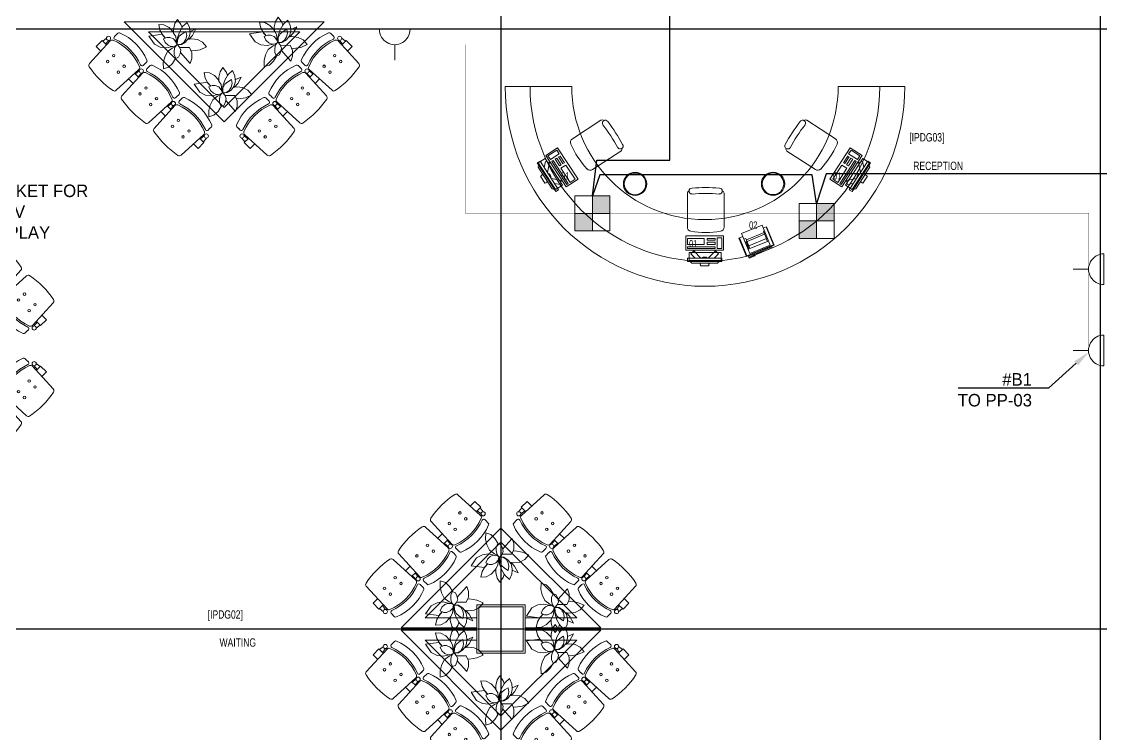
# Model space of a CAD drawing. Header units: metres. Extents: x 75097 to 220695, y -1557923 to -1361206.
# Drawn here: x 160756 to 173723, y -1463703 to -1455145 of the extents above; entities that cross this region are included whole.
import ezdxf
from ezdxf import colors
from ezdxf.entities.mleader import LeaderData, LeaderLine
from ezdxf.math import Vec2, Vec3

# ---------------------------------------------------------------- set-up
doc = ezdxf.new("R2010")
doc.units = ezdxf.units.M
doc.layers.get('0').update_dxf_attribs({"lineweight": 0})
for name, color, linetype, lineweight in [('A-100 - Copy$0$72_EGR_BASE_TEXT', 8, 'Continuous', 0), ('A-100 - Copy$0$Medical Equipment and Furniture', 8, 'Continuous', 0), ('A-100 - Copy$0$Structure', 8, 'Continuous', 9), ('A-100 - Copy$0$VEGETACIÓN', 8, 'Continuous', 5), ('E-LG', 245, 'Continuous', 30)]:
    doc.layers.add(name, color=color, linetype=linetype, lineweight=lineweight)
doc.layers.add('A-100 - Copy$0$axes', color=8, linetype='Continuous')
doc.layers.add('E-POWR', color=7, linetype='Continuous', lineweight=9, true_color=0x4e7e3e)
doc.layers.add('E-POWR-IDEN _1-100_', color=7, linetype='Continuous', lineweight=9, true_color=0x4e7e3e)
doc.styles.add('A-100 - Copy$0$X3G_ENTITY_257CFD', font='swisscl.ttf', dxfattribs={"height": 200})
doc.styles.add('A-100 - Copy$0$X3G_ENTITY_2587EA', font='swisscl.ttf', dxfattribs={"height": 200})
doc.styles.add('Optima_5', font='', dxfattribs={"height": 3.001645})
doc.styles.get("Standard").update_dxf_attribs({"font": 'GOTHIC.TTF'})
doc.styles.get('Optima_5').set_extended_font_data('Optima')

# ---------------------------------------------------------------- blocks, each defined once
blk = doc.blocks.new('FLOOR BOX')
at = {"layer": 'E-POWR'}
h = blk.add_hatch(color=256, dxfattribs=at)
h.dxf.hatch_style = 1
h.paths.add_polyline_path([(0, 300), (0, 0), (300, 0), (300, 300)])
h.paths.add_polyline_path([(0, -300), (0, 0), (-300, 0), (-300, -300)])
blk.add_lwpolyline([(-300, 300), (300, 300), (300, -300), (-300, -300)], close=True, dxfattribs=at)
for points in [[(0, 300), (0, -300)], [(-300, 0), (300, 0)]]:
    blk.add_lwpolyline(points, dxfattribs=at)
blk = doc.blocks.new('NORMAL SOCKET')
at = {"layer": 'E-POWR'}
for p, q in [((0, 308), (0, 615)), ((-308, 0), (308, 0))]:
    blk.add_line(p, q, dxfattribs=at)
blk.add_ellipse((0, 0), major_axis=(33, 306), ratio=1, start_param=4.81904, end_param=7.960633, dxfattribs=at)
blk = doc.blocks.new('A-100 - Copy$0$ITCWLS1-P')
for p, q in [((-0.325, 0.38, 0), (-0.305, 0.4, 0)), ((-0.265, 0.43, 0), (-0.305, 0.43, 0)), ((-0.305, 0.43, 0), (-0.305, 0.02, 0)), ((-0.197, 0.409), (-0.295, 0.409)), ((-0.295, 0.026), (-0.295, 0.409)), ((-0.265, 0.43, 0), (-0.265, 0.02, 0)), ((-0.197, 0.026), (-0.197, 0.409)), ((-0.17, 0.45), (-0.17, 0)), ((-0.17, 0.45), (0, 0.45)), ((-0.15, 0.43), (-0.129, 0.43)), ((-0.129, 0.43), (-0.129, 0.409)), ((0, 0.45), (0, 0)), ((-0.35, 0.275), (-0.36, 0.275)), ((-0.36, 0.175), (-0.36, 0.275)), ((-0.325, 0.38, 0), (-0.325, 0.07, 0)), ((-0.35, 0.175), (-0.36, 0.175)), ((-0.325, 0.07, 0), (-0.305, 0.05, 0)), ((-0.305, 0.02, 0), (-0.265, 0.02, 0)), ((-0.197, 0.026), (-0.295, 0.026)), ((-0.17, 0), (0, 0))]:
    blk.add_line(p, q)
at = {"extrusion": (2.48281e-10, 3.18408e-10, -1)}
for p, q in [((-0.265, 0.34), (-0.214, 0.39)), ((-0.179, 0.355), (-0.214, 0.39)), ((-0.265, 0.269), (-0.179, 0.355))]:
    blk.add_line(p, q, dxfattribs=at)
at = {"extrusion": (2.48281e-10, -3.18408e-10, -1)}
for p, q in [((-0.265, 0.181), (-0.179, 0.095)), ((-0.265, 0.11), (-0.214, 0.06)), ((-0.179, 0.095), (-0.214, 0.06))]:
    blk.add_line(p, q, dxfattribs=at)
for points in [[(-0.129, 0.409), (-0.129, 0.1), (-0.15, 0.1), (-0.15, 0.43)], [(-0.15, 0.1), (-0.15, 0.1), (-0.15, 0.1), (-0.15, 0.1), (-0.15, 0.1), (-0.15, 0.1), (-0.15, 0.1), (-0.15, 0.1), (-0.15, 0.1)], [(-0.15, 0.1), (-0.15, 0.1), (-0.15, 0.1), (-0.15, 0.1), (-0.15, 0.1), (-0.15, 0.1), (-0.15, 0.1), (-0.15, 0.1), (-0.15, 0.1), (-0.15, 0.1), (-0.15, 0.1), (-0.15, 0.1), (-0.15, 0.1), (-0.15, 0.1), (-0.15, 0.1), (-0.15, 0.1), (-0.15, 0.1), (-0.15, 0.1)], [(-0.15, 0.1), (-0.15, 0.1), (-0.15, 0.1), (-0.15, 0.1), (-0.15, 0.1), (-0.15, 0.1), (-0.15, 0.1), (-0.15, 0.1), (-0.15, 0.1), (-0.15, 0.1)], [(-0.15, 0.1), (-0.15, 0.1), (-0.15, 0.1), (-0.15, 0.1), (-0.15, 0.1), (-0.15, 0.1), (-0.15, 0.1)], [(-0.15, 0.1), (-0.15, 0.1), (-0.15, 0.1), (-0.15, 0.1), (-0.15, 0.1), (-0.15, 0.1), (-0.15, 0.1), (-0.15, 0.1), (-0.15, 0.1), (-0.15, 0.1)], [(-0.15, 0.1), (-0.15, 0.1), (-0.15, 0.1), (-0.15, 0.1), (-0.15, 0.1), (-0.15, 0.1), (-0.15, 0.1), (-0.15, 0.1), (-0.15, 0.1), (-0.15, 0.1), (-0.15, 0.1), (-0.15, 0.1), (-0.15, 0.1), (-0.15, 0.1), (-0.15, 0.1)], [(-0.15, 0.1), (-0.15, 0.1), (-0.15, 0.1), (-0.15, 0.1), (-0.15, 0.1), (-0.15, 0.1), (-0.15, 0.1), (-0.15, 0.1), (-0.15, 0.1), (-0.15, 0.1)], [(-0.15, 0.1), (-0.15, 0.1), (-0.15, 0.1), (-0.15, 0.1), (-0.15, 0.1), (-0.15, 0.1), (-0.15, 0.1), (-0.15, 0.1), (-0.15, 0.1), (-0.15, 0.1)], [(-0.15, 0.1), (-0.15, 0.1), (-0.15, 0.1), (-0.15, 0.1), (-0.15, 0.1), (-0.15, 0.1), (-0.15, 0.1), (-0.15, 0.1), (-0.15, 0.1), (-0.15, 0.1), (-0.15, 0.1), (-0.15, 0.1), (-0.15, 0.1), (-0.15, 0.1), (-0.15, 0.1), (-0.15, 0.1), (-0.15, 0.1), (-0.15, 0.1), (-0.15, 0.1), (-0.15, 0.1), (-0.15, 0.1), (-0.15, 0.1), (-0.15, 0.1), (-0.15, 0.1), (-0.15, 0.1), (-0.15, 0.1), (-0.15, 0.1), (-0.15, 0.1), (-0.15, 0.1), (-0.15, 0.1), (-0.15, 0.1), (-0.15, 0.1), (-0.15, 0.1), (-0.15, 0.1), (-0.15, 0.1), (-0.15, 0.1), (-0.15, 0.1), (-0.15, 0.1), (-0.15, 0.1), (-0.15, 0.1), (-0.15, 0.1), (-0.15, 0.1), (-0.15, 0.1), (-0.15, 0.1), (-0.15, 0.1), (-0.15, 0.1), (-0.15, 0.1), (-0.15, 0.1), (-0.15, 0.1), (-0.15, 0.1), (-0.15, 0.1), (-0.15, 0.1), (-0.15, 0.1), (-0.15, 0.1)], [(-0.15, 0.1), (-0.15, 0.1), (-0.15, 0.1), (-0.15, 0.1), (-0.15, 0.1), (-0.15, 0.1), (-0.15, 0.1), (-0.15, 0.1), (-0.15, 0.1), (-0.15, 0.1), (-0.15, 0.1), (-0.15, 0.1), (-0.15, 0.1), (-0.15, 0.1), (-0.15, 0.1), (-0.15, 0.1), (-0.15, 0.1), (-0.15, 0.1), (-0.15, 0.1), (-0.15, 0.1), (-0.15, 0.1), (-0.15, 0.1), (-0.15, 0.1), (-0.15, 0.1), (-0.15, 0.1), (-0.15, 0.1), (-0.15, 0.1), (-0.15, 0.1), (-0.15, 0.1), (-0.15, 0.1), (-0.15, 0.1), (-0.15, 0.1), (-0.15, 0.1), (-0.15, 0.1), (-0.15, 0.1), (-0.15, 0.1), (-0.15, 0.1), (-0.15, 0.1), (-0.15, 0.1), (-0.15, 0.1), (-0.15, 0.1), (-0.15, 0.1), (-0.15, 0.1), (-0.15, 0.1), (-0.15, 0.1), (-0.15, 0.1), (-0.15, 0.1), (-0.15, 0.1), (-0.15, 0.1), (-0.15, 0.1), (-0.15, 0.1), (-0.15, 0.1), (-0.15, 0.1), (-0.15, 0.1), (-0.15, 0.1), (-0.15, 0.1), (-0.15, 0.1), (-0.15, 0.1), (-0.15, 0.1), (-0.15, 0.1), (-0.15, 0.1), (-0.15, 0.1), (-0.15, 0.1), (-0.15, 0.1), (-0.15, 0.1), (-0.15, 0.1), (-0.15, 0.1), (-0.15, 0.1), (-0.15, 0.1), (-0.15, 0.1), (-0.15, 0.1), (-0.15, 0.1), (-0.15, 0.1), (-0.15, 0.1), (-0.15, 0.1), (-0.15, 0.1), (-0.15, 0.1), (-0.15, 0.1), (-0.15, 0.1), (-0.15, 0.1), (-0.15, 0.1), (-0.15, 0.1), (-0.15, 0.1), (-0.15, 0.1), (-0.15, 0.1), (-0.15, 0.1), (-0.15, 0.1), (-0.15, 0.1), (-0.15, 0.1)], [(-0.15, 0.1), (-0.15, 0.1), (-0.15, 0.1), (-0.15, 0.1), (-0.15, 0.1), (-0.15, 0.1), (-0.15, 0.1), (-0.15, 0.1), (-0.15, 0.1), (-0.15, 0.1), (-0.15, 0.1), (-0.15, 0.1)], [(-0.15, 0.1), (-0.15, 0.1), (-0.15, 0.1), (-0.15, 0.1), (-0.15, 0.1), (-0.15, 0.1), (-0.15, 0.1)], [(-0.15, 0.1), (-0.15, 0.1), (-0.15, 0.1), (-0.15, 0.1), (-0.15, 0.1), (-0.15, 0.1), (-0.15, 0.1), (-0.15, 0.1), (-0.15, 0.1), (-0.15, 0.1), (-0.15, 0.1), (-0.15, 0.1), (-0.15, 0.1), (-0.15, 0.1), (-0.15, 0.1), (-0.15, 0.1), (-0.15, 0.1)], [(-0.15, 0.1), (-0.15, 0.1), (-0.15, 0.1), (-0.15, 0.1), (-0.15, 0.1), (-0.15, 0.1), (-0.15, 0.1), (-0.15, 0.1), (-0.15, 0.1), (-0.15, 0.1), (-0.15, 0.1), (-0.15, 0.1), (-0.15, 0.1), (-0.15, 0.1), (-0.15, 0.1), (-0.15, 0.1), (-0.15, 0.1), (-0.15, 0.1), (-0.15, 0.1), (-0.15, 0.1), (-0.15, 0.1), (-0.15, 0.1), (-0.15, 0.1), (-0.15, 0.1), (-0.15, 0.1), (-0.15, 0.1), (-0.15, 0.1), (-0.15, 0.1), (-0.15, 0.1), (-0.15, 0.1), (-0.15, 0.1), (-0.15, 0.1), (-0.15, 0.1), (-0.15, 0.1), (-0.15, 0.1), (-0.15, 0.1), (-0.15, 0.1), (-0.15, 0.1), (-0.15, 0.1), (-0.15, 0.1), (-0.15, 0.1), (-0.15, 0.1), (-0.15, 0.1), (-0.15, 0.1), (-0.15, 0.1), (-0.15, 0.1), (-0.15, 0.1), (-0.15, 0.1), (-0.15, 0.1), (-0.15, 0.1), (-0.15, 0.1), (-0.15, 0.1), (-0.15, 0.1), (-0.15, 0.1), (-0.15, 0.1), (-0.15, 0.1), (-0.15, 0.1), (-0.15, 0.1), (-0.15, 0.1), (-0.15, 0.1), (-0.15, 0.1), (-0.15, 0.1), (-0.15, 0.1), (-0.15, 0.1), (-0.15, 0.1), (-0.15, 0.1), (-0.15, 0.1), (-0.15, 0.1), (-0.15, 0.1), (-0.15, 0.1), (-0.15, 0.1), (-0.15, 0.1), (-0.15, 0.1), (-0.15, 0.1), (-0.15, 0.1), (-0.15, 0.1), (-0.15, 0.1), (-0.15, 0.1), (-0.15, 0.1), (-0.15, 0.1), (-0.15, 0.1), (-0.15, 0.1), (-0.15, 0.1), (-0.15, 0.1), (-0.15, 0.1), (-0.15, 0.1), (-0.15, 0.1), (-0.15, 0.1), (-0.15, 0.1), (-0.15, 0.1), (-0.15, 0.1), (-0.15, 0.1), (-0.15, 0.1), (-0.15, 0.1), (-0.15, 0.1), (-0.15, 0.1), (-0.15, 0.1), (-0.15, 0.1), (-0.15, 0.1), (-0.15, 0.1), (-0.15, 0.1), (-0.15, 0.1), (-0.15, 0.1), (-0.15, 0.1), (-0.15, 0.1), (-0.15, 0.1), (-0.15, 0.1), (-0.15, 0.1), (-0.15, 0.1), (-0.15, 0.1), (-0.15, 0.1)], [(-0.15, 0.1), (-0.15, 0.1), (-0.15, 0.1), (-0.15, 0.1), (-0.15, 0.1), (-0.15, 0.1), (-0.15, 0.1), (-0.15, 0.1)]]:
    blk.add_lwpolyline(points)
for points in [[(-0.102, 0.43), (-0.03, 0.43), (-0.03, 0.229), (-0.102, 0.229)], [(-0.102, 0.195), (-0.075, 0.195), (-0.075, 0.1), (-0.102, 0.1)], [(-0.03, 0.195), (-0.051, 0.195), (-0.051, 0.1), (-0.03, 0.1)], [(-0.15, 0.1), (-0.15, 0.1), (-0.15, 0.1), (-0.15, 0.1), (-0.15, 0.1), (-0.15, 0.1), (-0.15, 0.1), (-0.15, 0.1), (-0.15, 0.1), (-0.15, 0.1), (-0.15, 0.1), (-0.15, 0.1), (-0.15, 0.1), (-0.15, 0.1), (-0.15, 0.1), (-0.15, 0.1), (-0.15, 0.1), (-0.15, 0.1), (-0.15, 0.1), (-0.15, 0.1), (-0.15, 0.1), (-0.15, 0.1), (-0.15, 0.1), (-0.15, 0.1), (-0.15, 0.1), (-0.15, 0.1), (-0.15, 0.1), (-0.15, 0.1), (-0.15, 0.1), (-0.15, 0.1), (-0.15, 0.1), (-0.15, 0.1), (-0.15, 0.1), (-0.15, 0.1), (-0.15, 0.1), (-0.15, 0.1), (-0.15, 0.1), (-0.15, 0.1), (-0.15, 0.1), (-0.15, 0.1), (-0.15, 0.1), (-0.15, 0.1), (-0.15, 0.1), (-0.15, 0.1), (-0.15, 0.1), (-0.15, 0.1), (-0.15, 0.1), (-0.15, 0.1), (-0.15, 0.1), (-0.15, 0.1), (-0.15, 0.1), (-0.15, 0.1), (-0.15, 0.1), (-0.15, 0.1), (-0.15, 0.1), (-0.15, 0.1), (-0.15, 0.1), (-0.15, 0.1), (-0.15, 0.1), (-0.15, 0.1), (-0.15, 0.1), (-0.15, 0.1), (-0.15, 0.1), (-0.15, 0.1), (-0.15, 0.1), (-0.15, 0.1), (-0.15, 0.1), (-0.15, 0.1), (-0.15, 0.1), (-0.15, 0.1), (-0.15, 0.1), (-0.15, 0.1), (-0.15, 0.1), (-0.15, 0.1), (-0.15, 0.1), (-0.15, 0.1), (-0.15, 0.1), (-0.15, 0.1), (-0.15, 0.1), (-0.15, 0.1), (-0.15, 0.1), (-0.15, 0.1), (-0.15, 0.1), (-0.15, 0.1), (-0.15, 0.1), (-0.15, 0.1), (-0.15, 0.1), (-0.15, 0.1), (-0.15, 0.1), (-0.15, 0.1), (-0.15, 0.1), (-0.15, 0.1), (-0.15, 0.1), (-0.15, 0.1), (-0.15, 0.1), (-0.15, 0.1), (-0.15, 0.1), (-0.15, 0.1), (-0.15, 0.1), (-0.15, 0.1), (-0.15, 0.1), (-0.15, 0.1), (-0.15, 0.1), (-0.15, 0.1), (-0.15, 0.1), (-0.15, 0.1), (-0.15, 0.1), (-0.15, 0.1), (-0.15, 0.1), (-0.15, 0.1), (-0.15, 0.1), (-0.15, 0.1), (-0.15, 0.1), (-0.15, 0.1), (-0.15, 0.1), (-0.15, 0.1), (-0.15, 0.1), (-0.15, 0.1), (-0.15, 0.1), (-0.15, 0.1), (-0.15, 0.1), (-0.15, 0.1), (-0.15, 0.1), (-0.15, 0.1), (-0.15, 0.1), (-0.15, 0.1), (-0.15, 0.1), (-0.15, 0.1), (-0.15, 0.1), (-0.15, 0.1), (-0.15, 0.1), (-0.15, 0.1), (-0.15, 0.1), (-0.15, 0.1), (-0.15, 0.1), (-0.15, 0.1), (-0.15, 0.1), (-0.15, 0.1), (-0.15, 0.1), (-0.15, 0.1), (-0.15, 0.1), (-0.15, 0.1), (-0.15, 0.1), (-0.15, 0.1), (-0.15, 0.1), (-0.15, 0.1), (-0.15, 0.1), (-0.15, 0.1), (-0.15, 0.1), (-0.15, 0.1), (-0.15, 0.1), (-0.15, 0.1), (-0.15, 0.1), (-0.15, 0.1), (-0.15, 0.1), (-0.15, 0.1), (-0.15, 0.1), (-0.15, 0.1), (-0.15, 0.1), (-0.15, 0.1), (-0.15, 0.1), (-0.15, 0.1), (-0.15, 0.1), (-0.15, 0.1), (-0.15, 0.1), (-0.15, 0.1), (-0.15, 0.1), (-0.15, 0.1), (-0.15, 0.1), (-0.15, 0.1), (-0.15, 0.1), (-0.15, 0.1), (-0.15, 0.1), (-0.15, 0.1), (-0.15, 0.1), (-0.15, 0.1), (-0.15, 0.1), (-0.15, 0.1), (-0.15, 0.1), (-0.15, 0.1), (-0.15, 0.1), (-0.15, 0.1), (-0.15, 0.1), (-0.15, 0.1), (-0.15, 0.1), (-0.15, 0.1), (-0.15, 0.1), (-0.15, 0.1), (-0.15, 0.1), (-0.15, 0.1), (-0.15, 0.1), (-0.15, 0.1), (-0.15, 0.1), (-0.15, 0.1), (-0.15, 0.1), (-0.15, 0.1), (-0.15, 0.1), (-0.15, 0.1), (-0.15, 0.1), (-0.15, 0.1), (-0.15, 0.1), (-0.15, 0.1), (-0.15, 0.1), (-0.15, 0.1), (-0.15, 0.1), (-0.15, 0.1), (-0.15, 0.1), (-0.15, 0.1), (-0.15, 0.1), (-0.15, 0.1), (-0.15, 0.1), (-0.15, 0.1), (-0.15, 0.1), (-0.15, 0.1), (-0.15, 0.1), (-0.15, 0.1), (-0.15, 0.1), (-0.15, 0.1), (-0.15, 0.1), (-0.15, 0.1), (-0.15, 0.1), (-0.15, 0.1), (-0.15, 0.1), (-0.15, 0.1), (-0.15, 0.1), (-0.15, 0.1), (-0.15, 0.1), (-0.15, 0.1), (-0.15, 0.1), (-0.15, 0.1), (-0.15, 0.1), (-0.15, 0.1), (-0.15, 0.1), (-0.15, 0.1), (-0.15, 0.1), (-0.15, 0.1), (-0.15, 0.1), (-0.15, 0.1), (-0.15, 0.1), (-0.15, 0.1), (-0.15, 0.1), (-0.15, 0.1), (-0.15, 0.1), (-0.15, 0.1), (-0.15, 0.1), (-0.15, 0.1), (-0.15, 0.1), (-0.15, 0.1), (-0.15, 0.1), (-0.15, 0.1), (-0.15, 0.1), (-0.15, 0.1), (-0.15, 0.1), (-0.15, 0.1), (-0.15, 0.1), (-0.15, 0.1), (-0.15, 0.1), (-0.15, 0.1), (-0.15, 0.1), (-0.15, 0.1), (-0.15, 0.1), (-0.15, 0.1), (-0.15, 0.1), (-0.15, 0.1), (-0.15, 0.1), (-0.15, 0.1), (-0.15, 0.1), (-0.15, 0.1), (-0.15, 0.1), (-0.15, 0.1), (-0.15, 0.1), (-0.15, 0.1), (-0.15, 0.1), (-0.15, 0.1), (-0.15, 0.1), (-0.15, 0.1), (-0.15, 0.1)], [(-0.15, 0.1), (-0.15, 0.1), (-0.15, 0.1), (-0.15, 0.1), (-0.15, 0.1), (-0.15, 0.1), (-0.15, 0.1), (-0.15, 0.1), (-0.15, 0.1), (-0.15, 0.1), (-0.15, 0.1), (-0.15, 0.1), (-0.15, 0.1), (-0.15, 0.1), (-0.15, 0.1), (-0.15, 0.1), (-0.15, 0.1), (-0.15, 0.1), (-0.15, 0.1), (-0.15, 0.1), (-0.15, 0.1), (-0.15, 0.1), (-0.15, 0.1), (-0.15, 0.1), (-0.15, 0.1), (-0.15, 0.1), (-0.15, 0.1), (-0.15, 0.1), (-0.15, 0.1), (-0.15, 0.1), (-0.15, 0.1), (-0.15, 0.1), (-0.15, 0.1), (-0.15, 0.1), (-0.15, 0.1), (-0.15, 0.1), (-0.15, 0.1), (-0.15, 0.1), (-0.15, 0.1), (-0.15, 0.1), (-0.15, 0.1), (-0.15, 0.1), (-0.15, 0.1), (-0.15, 0.1), (-0.15, 0.1), (-0.15, 0.1), (-0.15, 0.1), (-0.15, 0.1), (-0.15, 0.1), (-0.15, 0.1), (-0.15, 0.1), (-0.15, 0.1), (-0.15, 0.1), (-0.15, 0.1), (-0.15, 0.1), (-0.15, 0.1), (-0.15, 0.1), (-0.15, 0.1), (-0.15, 0.1), (-0.15, 0.1), (-0.15, 0.1), (-0.15, 0.1), (-0.15, 0.1), (-0.15, 0.1), (-0.15, 0.1), (-0.15, 0.1), (-0.15, 0.1), (-0.15, 0.1), (-0.15, 0.1), (-0.15, 0.1), (-0.15, 0.1), (-0.15, 0.1), (-0.15, 0.1), (-0.15, 0.1), (-0.15, 0.1), (-0.15, 0.1), (-0.15, 0.1), (-0.15, 0.1), (-0.15, 0.1), (-0.15, 0.1), (-0.15, 0.1), (-0.15, 0.1), (-0.15, 0.1), (-0.15, 0.1), (-0.15, 0.1), (-0.15, 0.1), (-0.15, 0.1), (-0.15, 0.1), (-0.15, 0.1), (-0.15, 0.1), (-0.15, 0.1), (-0.15, 0.1), (-0.15, 0.1), (-0.15, 0.1), (-0.15, 0.1), (-0.15, 0.1), (-0.15, 0.1), (-0.15, 0.1), (-0.15, 0.1), (-0.15, 0.1), (-0.15, 0.1), (-0.15, 0.1), (-0.15, 0.1), (-0.15, 0.1), (-0.15, 0.1), (-0.15, 0.1), (-0.15, 0.1), (-0.15, 0.1), (-0.15, 0.1), (-0.15, 0.1), (-0.15, 0.1), (-0.15, 0.1), (-0.15, 0.1), (-0.15, 0.1), (-0.15, 0.1), (-0.15, 0.1), (-0.15, 0.1), (-0.15, 0.1), (-0.15, 0.1), (-0.15, 0.1), (-0.15, 0.1), (-0.15, 0.1), (-0.15, 0.1), (-0.15, 0.1), (-0.15, 0.1), (-0.15, 0.1), (-0.15, 0.1), (-0.15, 0.1), (-0.15, 0.1), (-0.15, 0.1), (-0.15, 0.1), (-0.15, 0.1), (-0.15, 0.1), (-0.15, 0.1), (-0.15, 0.1), (-0.15, 0.1), (-0.15, 0.1), (-0.15, 0.1), (-0.15, 0.1), (-0.15, 0.1), (-0.15, 0.1), (-0.15, 0.1), (-0.15, 0.1), (-0.15, 0.1), (-0.15, 0.1), (-0.15, 0.1), (-0.15, 0.1), (-0.15, 0.1), (-0.15, 0.1), (-0.15, 0.1), (-0.15, 0.1), (-0.15, 0.1), (-0.15, 0.1), (-0.15, 0.1), (-0.15, 0.1), (-0.15, 0.1), (-0.15, 0.1), (-0.15, 0.1), (-0.15, 0.1), (-0.15, 0.1), (-0.15, 0.1), (-0.15, 0.1), (-0.15, 0.1), (-0.15, 0.1), (-0.15, 0.1), (-0.15, 0.1), (-0.15, 0.1), (-0.15, 0.1), (-0.15, 0.1), (-0.15, 0.1), (-0.15, 0.1), (-0.15, 0.1), (-0.15, 0.1), (-0.15, 0.1), (-0.15, 0.1), (-0.15, 0.1), (-0.15, 0.1), (-0.15, 0.1), (-0.15, 0.1), (-0.15, 0.1), (-0.15, 0.1), (-0.15, 0.1), (-0.15, 0.1), (-0.15, 0.1), (-0.15, 0.1), (-0.15, 0.1), (-0.15, 0.1), (-0.15, 0.1), (-0.15, 0.1), (-0.15, 0.1), (-0.15, 0.1), (-0.15, 0.1), (-0.15, 0.1), (-0.15, 0.1), (-0.15, 0.1), (-0.15, 0.1), (-0.15, 0.1), (-0.15, 0.1), (-0.15, 0.1), (-0.15, 0.1), (-0.15, 0.1), (-0.15, 0.1), (-0.15, 0.1), (-0.15, 0.1), (-0.15, 0.1), (-0.15, 0.1), (-0.15, 0.1), (-0.15, 0.1), (-0.15, 0.1), (-0.15, 0.1), (-0.15, 0.1), (-0.15, 0.1), (-0.15, 0.1), (-0.15, 0.1)], [(-0.15, 0.1), (-0.15, 0.1), (-0.15, 0.1), (-0.15, 0.1), (-0.15, 0.1), (-0.15, 0.1), (-0.15, 0.1), (-0.15, 0.1), (-0.15, 0.1), (-0.15, 0.1), (-0.15, 0.1), (-0.15, 0.1), (-0.15, 0.1), (-0.15, 0.1), (-0.15, 0.1), (-0.15, 0.1), (-0.15, 0.1), (-0.15, 0.1), (-0.15, 0.1), (-0.15, 0.1), (-0.15, 0.1), (-0.15, 0.1), (-0.15, 0.1), (-0.15, 0.1), (-0.15, 0.1), (-0.15, 0.1), (-0.15, 0.1), (-0.15, 0.1), (-0.15, 0.1), (-0.15, 0.1), (-0.15, 0.1), (-0.15, 0.1), (-0.15, 0.1), (-0.15, 0.1), (-0.15, 0.1), (-0.15, 0.1), (-0.15, 0.1), (-0.15, 0.1), (-0.15, 0.1), (-0.15, 0.1), (-0.15, 0.1), (-0.15, 0.1), (-0.15, 0.1), (-0.15, 0.1), (-0.15, 0.1), (-0.15, 0.1), (-0.15, 0.1), (-0.15, 0.1), (-0.15, 0.1), (-0.15, 0.1), (-0.15, 0.1), (-0.15, 0.1), (-0.15, 0.1), (-0.15, 0.1), (-0.15, 0.1), (-0.15, 0.1), (-0.15, 0.1), (-0.15, 0.1), (-0.15, 0.1), (-0.15, 0.1), (-0.15, 0.1), (-0.15, 0.1), (-0.15, 0.1), (-0.15, 0.1), (-0.15, 0.1), (-0.15, 0.1), (-0.15, 0.1), (-0.15, 0.1), (-0.15, 0.1), (-0.15, 0.1), (-0.15, 0.1), (-0.15, 0.1), (-0.15, 0.1), (-0.15, 0.1), (-0.15, 0.1), (-0.15, 0.1), (-0.15, 0.1), (-0.15, 0.1), (-0.15, 0.1), (-0.15, 0.1), (-0.15, 0.1), (-0.15, 0.1), (-0.15, 0.1), (-0.15, 0.1), (-0.15, 0.1), (-0.15, 0.1), (-0.15, 0.1), (-0.15, 0.1), (-0.15, 0.1), (-0.15, 0.1), (-0.15, 0.1), (-0.15, 0.1), (-0.15, 0.1), (-0.15, 0.1), (-0.15, 0.1), (-0.15, 0.1), (-0.15, 0.1), (-0.15, 0.1), (-0.15, 0.1), (-0.15, 0.1), (-0.15, 0.1), (-0.15, 0.1), (-0.15, 0.1), (-0.15, 0.1), (-0.15, 0.1), (-0.15, 0.1), (-0.15, 0.1), (-0.15, 0.1), (-0.15, 0.1), (-0.15, 0.1), (-0.15, 0.1), (-0.15, 0.1), (-0.15, 0.1), (-0.15, 0.1), (-0.15, 0.1), (-0.15, 0.1), (-0.15, 0.1), (-0.15, 0.1), (-0.15, 0.1), (-0.15, 0.1), (-0.15, 0.1), (-0.15, 0.1), (-0.15, 0.1), (-0.15, 0.1), (-0.15, 0.1), (-0.15, 0.1), (-0.15, 0.1), (-0.15, 0.1), (-0.15, 0.1), (-0.15, 0.1), (-0.15, 0.1), (-0.15, 0.1), (-0.15, 0.1), (-0.15, 0.1), (-0.15, 0.1), (-0.15, 0.1), (-0.15, 0.1), (-0.15, 0.1), (-0.15, 0.1), (-0.15, 0.1), (-0.15, 0.1), (-0.15, 0.1), (-0.15, 0.1), (-0.15, 0.1), (-0.15, 0.1), (-0.15, 0.1), (-0.15, 0.1), (-0.15, 0.1), (-0.15, 0.1), (-0.15, 0.1), (-0.15, 0.1), (-0.15, 0.1), (-0.15, 0.1), (-0.15, 0.1), (-0.15, 0.1), (-0.15, 0.1), (-0.15, 0.1), (-0.15, 0.1), (-0.15, 0.1), (-0.15, 0.1), (-0.15, 0.1), (-0.15, 0.1), (-0.15, 0.1), (-0.15, 0.1), (-0.15, 0.1), (-0.15, 0.1), (-0.15, 0.1), (-0.15, 0.1), (-0.15, 0.1), (-0.15, 0.1), (-0.15, 0.1), (-0.15, 0.1), (-0.15, 0.1), (-0.15, 0.1), (-0.15, 0.1), (-0.15, 0.1), (-0.15, 0.1), (-0.15, 0.1), (-0.15, 0.1), (-0.15, 0.1), (-0.15, 0.1), (-0.15, 0.1), (-0.15, 0.1), (-0.15, 0.1), (-0.15, 0.1), (-0.15, 0.1), (-0.15, 0.1), (-0.15, 0.1), (-0.15, 0.1), (-0.15, 0.1), (-0.15, 0.1), (-0.15, 0.1), (-0.15, 0.1), (-0.15, 0.1), (-0.15, 0.1), (-0.15, 0.1), (-0.15, 0.1), (-0.15, 0.1), (-0.15, 0.1), (-0.15, 0.1), (-0.15, 0.1), (-0.15, 0.1), (-0.15, 0.1), (-0.15, 0.1), (-0.15, 0.1), (-0.15, 0.1), (-0.15, 0.1), (-0.15, 0.1), (-0.15, 0.1), (-0.15, 0.1), (-0.15, 0.1), (-0.15, 0.1), (-0.15, 0.1), (-0.15, 0.1), (-0.15, 0.1), (-0.15, 0.1), (-0.15, 0.1), (-0.15, 0.1), (-0.15, 0.1)], [(-0.15, 0.073), (-0.024, 0.073), (-0.024, 0.018), (-0.15, 0.018)]]:
    blk.add_lwpolyline(points, close=True)
for centre, radius, start, end in [((-0.35, 0.325), 0.05, 270, 300.3093), ((-0.35, 0.125), 0.05, 59.6907, 90), ((-0.309, 0.225), 0.0556, 321.9431, 38.0569)]:
    blk.add_arc(centre, radius, start, end)
blk = doc.blocks.new('A-100 - Copy$0$GF21021-P')
for p, q in [((-0.221, 0.476), (-0.221, 0.067)), ((0.22, 0.476), (0.22, 0.067))]:
    blk.add_line(p, q)
for centre, radius, start, end in [((-0.171, 0.476), 0.05, 99.6329, 180), ((0, -0.529), 1.069, 80.3671, 99.6329), ((0.17, 0.476), 0.05, 0, 80.3671), ((-0.196, 0.067), 0.025, 180, 261.4721), ((-0.164, 0.042), 0.0351, 90, 270), ((0, 1.847), 1.777, 264.6946, 275.3053), ((0, 1.831), 1.831, 264.8532, 275.147), ((0.164, 0.042), 0.0351, 270, 90), ((0.195, 0.067), 0.025, 278.5279, 0)]:
    blk.add_arc(centre, radius, start, end)
blk = doc.blocks.new('A-100 - Copy$0$WM00001-P')
for radius in [0.14, 0.13]:
    blk.add_circle((0, 0), radius)
blk = doc.blocks.new('A-100 - Copy$0$ITPPLT2C-P')
for p, q in [((0, 0), (0, -0.226)), ((0.025, 0), (0, 0)), ((0.014, 0), (0.014, -0.226)), ((0.025, 0), (0.014, 0)), ((0.023, 0.032), (0.262, 0.032)), ((0.03, 0.026), (0.023, 0.032)), ((0.023, 0), (0.023, 0.032)), ((0.025, -0.226), (0.025, 0)), ((0.03, -0.318), (0.03, 0.026)), ((0.03, 0.026), (0.262, 0.026)), ((0.262, -0.01), (0.262, 0.032)), ((0.04, -0.277), (0.04, -0.01)), ((0.3, -0.01), (0.04, -0.01)), ((0.094, -0.251), (0.094, -0.022)), ((0.094, -0.022), (0.227, -0.022)), ((0.132, -0.251), (0.132, -0.022)), ((0.189, -0.251), (0.189, -0.022)), ((0.208, -0.251), (0.208, -0.022)), ((0.227, -0.022), (0.227, -0.01)), ((0.3, -0.277), (0.3, -0.01)), ((-0.009, -0.226), (0.027, -0.226)), ((-0.009, -0.226), (0.024, -0.226)), ((-0.009, -0.302), (-0.009, -0.226)), ((-0.009, -0.302), (-0.009, -0.226)), ((0, -0.226), (0.025, -0.226)), ((0.002, -0.249), (0.002, -0.233)), ((0.002, -0.233), (0.004, -0.233)), ((0.004, -0.249), (0.002, -0.249)), ((0.002, -0.272), (0.002, -0.256)), ((0.002, -0.256), (0.004, -0.256)), ((0.004, -0.233), (0.004, -0.249)), ((0.004, -0.256), (0.004, -0.272)), ((0.014, -0.226), (0.025, -0.226)), ((0.024, -0.226), (0.024, -0.302)), ((0.027, -0.226), (0.027, -0.302)), ((0.227, -0.251), (0.094, -0.251)), ((0.139, -0.258), (0.19, -0.258)), ((0.139, -0.264), (0.139, -0.258)), ((0.19, -0.258), (0.19, -0.264)), ((0.227, -0.277), (0.227, -0.251)), ((0.027, -0.302), (-0.009, -0.302)), ((0.024, -0.302), (-0.009, -0.302)), ((0.004, -0.272), (0.002, -0.272)), ((0.002, -0.295), (0.002, -0.279)), ((0.002, -0.279), (0.004, -0.279)), ((0.004, -0.295), (0.002, -0.295)), ((0.004, -0.279), (0.004, -0.295)), ((0.023, -0.325), (0.023, -0.302)), ((0.03, -0.318), (0.023, -0.325)), ((0.023, -0.325), (0.262, -0.325)), ((0.03, -0.318), (0.262, -0.318)), ((0.3, -0.277), (0.04, -0.277)), ((0.095, -0.27), (0.095, -0.264)), ((0.095, -0.264), (0.139, -0.264)), ((0.146, -0.27), (0.095, -0.27)), ((0.19, -0.264), (0.146, -0.264)), ((0.146, -0.264), (0.146, -0.27)), ((0.262, -0.277), (0.262, -0.325))]:
    blk.add_line(p, q)
blk = doc.blocks.new('A-100 - Copy$0$S3-PROTO')
for p, q in [((-0.849, 0.409), (-0.855, 0.35)), ((-0.811, 0.409), (-0.805, 0.35)), ((-0.294, 0.409), (-0.3, 0.35)), ((-0.256, 0.409), (-0.25, 0.35)), ((0.256, 0.405), (0.25, 0.347)), ((0.294, 0.405), (0.3, 0.347)), ((0.811, 0.409), (0.805, 0.35)), ((0.849, 0.409), (0.855, 0.35)), ((-0.865, 0.35), (-0.791, 0.35)), ((-0.865, 0.35), (-0.865, 0.25)), ((-0.309, 0.35), (-0.241, 0.35)), ((0.241, 0.347), (0.309, 0.347)), ((0.865, 0.35), (0.791, 0.35)), ((0.865, 0.35), (0.865, 0.25)), ((-0.865, 0.25), (-0.786, 0.25)), ((-0.314, 0.25), (-0.236, 0.25)), ((0.236, 0.247), (0.314, 0.247)), ((0.865, 0.25), (0.786, 0.25))]:
    blk.add_line(p, q)
for points in [[(-0.305, 0.522), (-0.305, 0.489, -0.522832), (-0.332, 0.471, 0.18), (-0.768, 0.471, -0.522832), (-0.795, 0.489), (-0.795, 0.547, -0.306573), (-0.782, 0.565, -0.192782), (-0.318, 0.565, -0.306573), (-0.305, 0.547), (-0.305, 0.504)], [(0.245, 0.522), (0.245, 0.489, -0.522832), (0.218, 0.471, 0.18), (-0.218, 0.471, -0.522832), (-0.245, 0.489), (-0.245, 0.547, -0.306573), (-0.232, 0.565, -0.192782), (0.232, 0.565, -0.306573), (0.245, 0.547), (0.245, 0.504)], [(0.795, 0.522), (0.795, 0.489, -0.522832), (0.768, 0.471, 0.18), (0.332, 0.471, -0.522832), (0.305, 0.489), (0.305, 0.547, -0.306573), (0.318, 0.565, -0.192782), (0.782, 0.565, -0.306573), (0.795, 0.547), (0.795, 0.504)]]:
    blk.add_lwpolyline(points, format="xyb")
for points in [[(-0.777, 0.048, 0.346546), (-0.753, 0.019, 0.095695), (-0.347, 0.019, 0.346546), (-0.323, 0.048), (-0.306, 0.417, 0.318973), (-0.325, 0.447, 0.193005), (-0.775, 0.447, 0.318973), (-0.794, 0.417)], [(-0.227, 0.048, 0.346546), (-0.203, 0.019, 0.095695), (0.203, 0.019, 0.346546), (0.227, 0.048), (0.244, 0.417, 0.318973), (0.225, 0.447, 0.193005), (-0.225, 0.447, 0.318973), (-0.244, 0.417)], [(0.323, 0.048, 0.346546), (0.347, 0.019, 0.095695), (0.753, 0.019, 0.346546), (0.777, 0.048), (0.794, 0.417, 0.318973), (0.775, 0.447, 0.193005), (0.325, 0.447, 0.318973), (0.306, 0.417)]]:
    blk.add_lwpolyline(points, format="xyb", close=True)
for centre, radius in [((-0.83, 0.425), 0.025), ((-0.275, 0.425), 0.025), ((0.275, 0.422), 0.025), ((0.83, 0.425), 0.025), ((-0.64, 0.32), 0.015), ((-0.46, 0.32), 0.015), ((-0.09, 0.32), 0.015), ((0.09, 0.32), 0.015), ((0.46, 0.32), 0.015), ((0.64, 0.32), 0.015), ((-0.64, 0.22), 0.015), ((-0.46, 0.22), 0.015), ((-0.09, 0.22), 0.015), ((0.09, 0.22), 0.015), ((0.46, 0.22), 0.015), ((0.64, 0.22), 0.015)]:
    blk.add_circle(centre, radius)
blk = doc.blocks.new('A-100 - Copy$0$Plt-Matero-03')
at = {"layer": 'A-100 - Copy$0$VEGETACIÓN'}
for points in [[(0.022, 0.069), (0.207, 0.148), (0.207, 0.219), (0.207, 0.267), (0.158, 0.374), (0.085, 0.454), (-0.006, 0.168)], [(-0.055, 0.014), (-0.122, 0.014), (-0.244, 0.041), (-0.342, 0.121), (-0.415, 0.214), (-0.464, 0.334), (-0.354, 0.347), (-0.244, 0.307), (-0.147, 0.241), (-0.144, 0.238)], [(0.011, 0.021), (0.03, 0.005), (0.043, 0.011), (0.048, 0.013), (0.085, 0.028), (0.182, 0.014), (0.241, -0.017), (0.27, -0.01), (0.317, 0.001), (0.426, 0.068), (0.5, 0.161), (0.536, 0.281), (0.39, 0.281), (0.243, 0.241), (0.207, 0.219), (0.207, 0.148), (0.022, 0.069)], [(-0.099, -0.015), (-0.098, -0.012), (-0.232, -0.039), (-0.342, -0.106), (-0.427, -0.212), (-0.464, -0.412), (-0.196, -0.332), (-0.195, -0.33), (-0.193, -0.306), (-0.168, -0.233)], [(-0.165, -0.233), (-0.195, -0.33), (-0.205, -0.426), (-0.18, -0.546), (-0.083, -0.493), (-0.01, -0.399), (0.027, -0.293), (0.03, -0.258), (0.039, -0.173), (0.003, -0.053), (0, -0.055)]]:
    blk.add_lwpolyline(points, dxfattribs=at)
for points in [[(-0.144, 0.239), (-0.078, 0.239), (-0.022, 0.191), (0.022, 0.13), (0.022, 0.057), (0, -0.015), (-0.067, 0.021), (-0.111, 0.082), (-0.144, 0.154)], [(0.03, 0.005), (0.005, -0.005), (0, -0.032), (0.061, -0.132), (0.146, -0.225), (0.237, -0.292), (0.256, -0.305), (0.378, -0.345), (0.378, -0.225), (0.35, -0.145), (0.341, -0.119), (0.28, -0.039), (0.241, -0.017), (0.182, 0.014), (0.085, 0.028), (0.048, 0.013), (0.043, 0.011)], [(0.278, -0.185), (0.256, -0.1), (0.211, -0.04), (0.144, 0.009), (0.067, 0.021), (0, -0.003), (0.044, -0.088), (0.111, -0.149), (0.189, -0.173)], [(0, -0.003), (-0.067, -0.003), (-0.133, -0.027), (-0.178, -0.076), (-0.211, -0.149), (-0.211, -0.233), (-0.133, -0.233), (-0.078, -0.209), (-0.022, -0.149), (0, -0.076)], [(-0.006, -0.058), (0.003, -0.053), (0.039, -0.173), (0.03, -0.258), (0.061, -0.332), (0.134, -0.425), (0.219, -0.479), (0.243, -0.359), (0.237, -0.292), (0.146, -0.225), (0.061, -0.132), (0, -0.032)], [(0.241, -0.017), (0.28, -0.039), (0.341, -0.119), (0.35, -0.145), (0.353, -0.146), (0.487, -0.146), (0.365, -0.052), (0.27, -0.01)]]:
    blk.add_lwpolyline(points, close=True, dxfattribs=at)
blk = doc.blocks.new('A-100 - Copy')
at = {"layer": 'A-100 - Copy$0$axes'}
for p, q in [((166513.3, -1477297.4, 0), (166513.3, -1391762.7, 0)), ((173713.3, -1477303.3, 0), (173713.3, -1391762.7, 0)), ((215795, -1455237.7, 2.4), (83877.8, -1455237.7, 2.4)), ((215702.3, -1462437.7, 2.4), (83332.8, -1462437.7, 2.4))]:
    blk.add_line(p, q, dxfattribs=at)
at = {"layer": 'A-100 - Copy$0$Medical Equipment and Furniture', "elevation": 0}
for points in [[(161988.3, -1455147.7), (164388.3, -1455147.7), (163188.3, -1456347.7)], [(162278, -1455267.7), (164098.6, -1455267.7), (163188.3, -1456178)], [(166802.7, -1462425.2), (167712.7, -1462425.2), (166512.7, -1461225.2), (165312.7, -1462425.2), (166222.7, -1462425.2), (166222.7, -1462147.7), (166802.7, -1462147.7)]]:
    blk.add_lwpolyline(points, close=True, dxfattribs=at)
blk.add_lwpolyline([(170562.2, -1455922.7, -1), (167362.2, -1455922.7), (166562.2, -1455922.7, 1), (171362.2, -1455922.7)], format="xyb", close=True, dxfattribs=at)
for points in [[(166222.7, -1462305.2), (165602.4, -1462305.2), (166512.7, -1461394.9), (167423, -1462305.2), (166802.7, -1462305.2)], [(166802.7, -1462450.2), (167712.7, -1462450.2), (166512.7, -1463650.2), (165312.7, -1462450.2), (166222.7, -1462450.2), (166222.7, -1462727.7), (166802.7, -1462727.7), (166802.7, -1462450.2)], [(166222.7, -1462570.2), (165602.4, -1462570.2), (166512.7, -1463480.5), (167423, -1462570.2), (166802.7, -1462570.2)]]:
    blk.add_lwpolyline(points, dxfattribs=at)
at = {"layer": 'A-100 - Copy$0$Medical Equipment and Furniture'}
blk.add_arc((168962.2, -1455922.7, 0), 2100, 180, 360, dxfattribs=at)
at = {"layer": 'A-100 - Copy$0$Structure', "elevation": 0}
blk.add_lwpolyline([(166248.3, -1462702.7), (166778.3, -1462702.7), (166778.3, -1462172.7), (166248.3, -1462172.7)], close=True, dxfattribs=at)
blk.add_lwpolyline([(166248.3, -1462702.7), (166778.3, -1462702.7), (166778.3, -1462172.7), (166248.3, -1462172.7)], close=True, dxfattribs=at)
at = {"layer": 'A-100 - Copy$0$Medical Equipment and Furniture'}
for name, p, xscale, yscale, zscale, rotation in [('A-100 - Copy$0$Plt-Matero-03', (162626.4, -1455426.3, 0), -579.6384670202342, 579.6384670202348, 579.6384670202345, 204.0974981663242), ('A-100 - Copy$0$Plt-Matero-03', (163836.3, -1455398.9, 0), -579.6384670202342, 579.6384670202348, 579.6384670202345, 204.0974981663242), ('A-100 - Copy$0$S3-PROTO', (162086.8, -1456232.5, 0), 1000, 1000, 1000, 315.0000000001399), ('A-100 - Copy$0$S3-PROTO', (164289.7, -1456232.5, 0), -999.9999999999998, 999.9999999999998, 1000, 45.00000000013197), ('A-100 - Copy$0$Plt-Matero-03', (163171.5, -1456003, 0), -579.6384670202342, 579.6384670202348, 579.6384670202345, 204.0974981663242), ('A-100 - Copy$0$GF21021-P', (167889.7, -1456479, 0), -1000.000000000002, 1000.000000000002, 1000, 123.0000042739561), ('A-100 - Copy$0$GF21021-P', (170010.5, -1456479, 0), 1000, 1000, 1000, 237.0000042591142), ('A-100 - Copy$0$ITCWLS1-P', (167193.3, -1456659, 0), -999.9999999999999, 999.9999999999999, 1000, 213.0000042667172), ('A-100 - Copy$0$ITCWLS1-P', (170706.9, -1456659, 0), 1000.000000000005, 1000.000000000005, 1000.000000000005, 147.0000042665253), ('A-100 - Copy$0$WM00001-P', (168122.8, -1457093.7, 0), 999.9999999999969, 999.9999999999969, 999.9999999999969, 200.0969456914285), ('A-100 - Copy$0$WM00001-P', (169779.7, -1457092.1, 0), 999.9999999999969, 999.9999999999969, 999.9999999999969, 200.0969456914285), ('A-100 - Copy$0$GF21021-P', (168970.9, -1457137.5, 0), 1000.000000000002, 1000.000000000002, 1000.000000000002, 180.0000042598943), ('A-100 - Copy$0$S3-PROTO', (160620.6, -1457936.2, 0), -999.9999999999999, 999.9999999999999, 1000, 134.9999999998599), ('A-100 - Copy$0$ITCWLS1-P', (169183.5, -1457718.9, 0), 1000.000000000002, 1000.000000000002, 1000.000000000002, 90.00000426730543), ('A-100 - Copy$0$S3-PROTO', (160620.6, -1460139.2, 0), 1000, 1000, 1000, 44.99999999986785), ('A-100 - Copy$0$S3-PROTO', (165411.2, -1461340.4, 0), -999.9999999999999, 1000, 1000, 224.9999999998599), ('A-100 - Copy$0$S3-PROTO', (167614.1, -1461340.4, 0), 1000.000000000001, 1000.000000000001, 1000.000000000001, 134.9999999998678), ('A-100 - Copy$0$Plt-Matero-03', (166495.9, -1461569.9, 0), 579.6384670202342, 579.6384670202342, 579.6384670202342, 335.9025018336756), ('A-100 - Copy$0$Plt-Matero-03', (165950.7, -1462146.5, 0), 579.6384670202342, 579.6384670202342, 579.6384670202342, 335.9025018336756), ('A-100 - Copy$0$Plt-Matero-03', (167160.7, -1462173.9, 0), 579.6384670202342, 579.6384670202342, 579.6384670202342, 335.9025018336756), ('A-100 - Copy$0$Plt-Matero-03', (165950.7, -1462728.8, 0), -579.6384670202326, 579.6384670202327, 579.6384670202343, 204.0974981663244), ('A-100 - Copy$0$Plt-Matero-03', (167160.7, -1462688.9, 0), -579.6384670202326, 579.6384670202327, 579.6384670202343, 204.0974981663244), ('A-100 - Copy$0$S3-PROTO', (165411.2, -1463535, 0), 999.9999999999999, 999.9999999999999, 999.9999999999999, 315.0000000001401), ('A-100 - Copy$0$S3-PROTO', (167614.1, -1463535, 0), -1000, 1000, 1000, 45.00000000013206), ('A-100 - Copy$0$Plt-Matero-03', (166495.9, -1463305.5, 0), -579.6384670202326, 579.6384670202327, 579.6384670202343, 204.0974981663244)]:
    blk.add_blockref(name, p, dxfattribs=dict(at, xscale=xscale, yscale=yscale, zscale=zscale, rotation=rotation))
at = {"layer": 'A-100 - Copy$0$Medical Equipment and Furniture', "extrusion": (3.29558e-10, -8.37204e-10, -1), "xscale": 1000, "yscale": 1000, "zscale": 1000, "rotation": 67.76769971575372}
blk.add_blockref('A-100 - Copy$0$ITPPLT2C-P', (-169771.1, -1457863.2, 0), dxfattribs=at)
at = {"layer": 'A-100 - Copy$0$72_EGR_BASE_TEXT', "char_height": 100, "attachment_point": 2, "style": 'A-100 - Copy$0$X3G_ENTITY_2587EA'}
for s, insert in [('[IPDG03]', (171626.6, -1456484.3)), ('RECEPTION', (171763, -1456826.7)), ('[IPDG02]', (163201.9, -1462213, 0)), ('WAITING', (163352.3, -1462549.6))]:
    blk.add_mtext(s, dxfattribs=dict(at, insert=insert))
at = {"layer": 'A-100 - Copy$0$Medical Equipment and Furniture', "char_height": 87.47, "attachment_point": 2, "style": 'A-100 - Copy$0$X3G_ENTITY_257CFD'}
for s, insert in [('01', (167286, -1456952.8, 0)), ('01', (170551.2, -1456952.8, 0)), ('02', (169542.5, -1457544.5, 0)), ('01', (168822, -1457766.1, 0))]:
    blk.add_mtext(s, dxfattribs=dict(at, insert=insert))

msp = doc.modelspace()

# ---------------------------------------------------------------- linework, layer by layer
at = {"layer": 'E-LG', "color": 1, "elevation": 0}
msp.add_lwpolyline([(176622.8, -1462173), (176340.1, -1461962), (176340.1, -1458199.4), (176549.1, -1458097.1), (176336, -1458054.2), (176336, -1456972), (170418.4, -1456972), (170303.2, -1457328.8), (170250.6, -1456986.5), (167700, -1456986.5), (167610.7, -1457237.8), (167663.8, -1456807.9), (168542.1, -1456807.9), (168542.1, -1454106.2), (168214.9, -1453942.7), (168140.9, -1454188.5), (167765.1, -1454188.5), (167698.4, -1453942.7), (167627.8, -1454181.6), (165087.3, -1454181.6), (164838.1, -1454059.7)], dxfattribs=at)
at = {"layer": 'E-POWR', "const_width": 3}
for points in [[(165236.6, -1455422.3), (166083.8, -1455422.3), (166083.8, -1457444.7), (173571.1, -1457444.7), (173571.1, -1458118.1)], [(167820.7, -1457444.7), (170093.2, -1457444.7)], [(173571.1, -1458118.1), (173571.1, -1459093.9)]]:
    msp.add_lwpolyline(points, dxfattribs=at)

# ---------------------------------------------------------------- block references
at = {"layer": 'E-POWR', "color": 85, "xscale": -0.6, "yscale": 0.6, "zscale": 0.6}
for p, rotation in [((165236.6, -1455237.7, 2.4), 180), ((173753.3, -1458118.1, 0), 90), ((173753.3, -1459093.9, 0), 90)]:
    msp.add_blockref('NORMAL SOCKET', p, dxfattribs=dict(at, rotation=rotation))
at = {"layer": 'E-POWR', "color": 87, "true_color": 0x4c7b3d, "xscale": 0.7, "yscale": 0.7, "zscale": 0.7}
for p in [(167610.7, -1457447.8, 0), (170303.2, -1457538.8, 0)]:
    msp.add_blockref('FLOOR BOX', p, dxfattribs=at)

# ---------------------------------------------------------------- texts
at = {"layer": 'E-POWR-IDEN _1-100_', "insert": (159393.3, -1454808.8, 0), "char_height": 180.099, "width": 2475.925, "attachment_point": 1, "rotation": 360, "line_spacing_factor": 1.047943, "style": 'Optima_5'}
msp.add_mtext('2X20A ISOLATOR\\PFOR OU', dxfattribs=at)

# ---------------------------------------------------------------- leaders
at = {"layer": 'E-POWR'}
ml = msp.add_multileader_mtext('Standard', dxfattribs=at)
ml.set_content('SOCKET FOR CCTV DISPLAY', color=256)
ml.set_leader_properties()
ml.build(insert=Vec2(0, 0))
ml.multileader.update_dxf_attribs({"text_right_attachment_type": 6, "dogleg_length": 200, "arrow_head_size": 200})
ctx = ml.context
ctx.base_point, ctx.char_height, ctx.arrow_head_size, ctx.landing_gap_size, ctx.plane_origin = Vec3(160251.9, -1457178.7), 150, 200, 0.09, Vec3(160884.3, -1457866.7)
ctx.right_attachment = 6
notes = []
notes.append((ctx, [(0, (1, 1, 0), (160051.9, -1457178.7), (1, 0), 200, [(0, [(159693.9, -1456850.1)], 0, [])])]))
ctx.mtext.insert, ctx.mtext.width, ctx.mtext.flow_direction = Vec3(160252, -1457101.8), 1379.369, 5
ml = msp.add_multileader_mtext('Standard', dxfattribs=at)
ml.set_content('#B1\\PTO PP-03', color=256)
ml.set_leader_properties()
ml.build(insert=Vec2(0, 0))
ml.multileader.update_dxf_attribs({"text_right_attachment_type": 6, "dogleg_length": 200, "arrow_head_size": 200})
ctx = ml.context
ctx.base_point, ctx.char_height, ctx.arrow_head_size, ctx.landing_gap_size, ctx.plane_origin = Vec3(172024.7, -1459442.1, 0), 150, 200, 0.09, Vec3(172857.1, -1460130.1, 0)
ctx.right_attachment, ctx.text_align_type = 6, 2
notes.append((ctx, [(1, (1, 1, 0), (173089.7, -1459545.2, 0), (-1, 0), 200, [(0, [(173569.7, -1459113.6, 0)], 0, [])])]))
ctx.mtext.insert, ctx.mtext.width, ctx.mtext.alignment, ctx.mtext.flow_direction = Vec3(172889.6, -1459365.2, 0), 1379.369, 3, 5
for ctx, leaders in notes:
    for number, flags, end, landing, length, lines in leaders:
        leader = LeaderData()
        leader.index, (leader.has_last_leader_line, leader.has_dogleg_vector, leader.attachment_direction) = number, flags
        leader.last_leader_point, leader.dogleg_vector, leader.dogleg_length = Vec3(end), Vec3(landing), length
        for number, points, colour, breaks in lines:
            line = LeaderLine()
            line.index, line.vertices, line.color, line.breaks = number, Vec3.list(points), colors.encode_raw_color(colour), breaks
            leader.lines.append(line)
        ctx.leaders.append(leader)

# ---------------------------------------------------------------- next in the draw order: block references
msp.add_blockref('A-100 - Copy', (0, 0))

doc.saveas('drawing.dxf')
